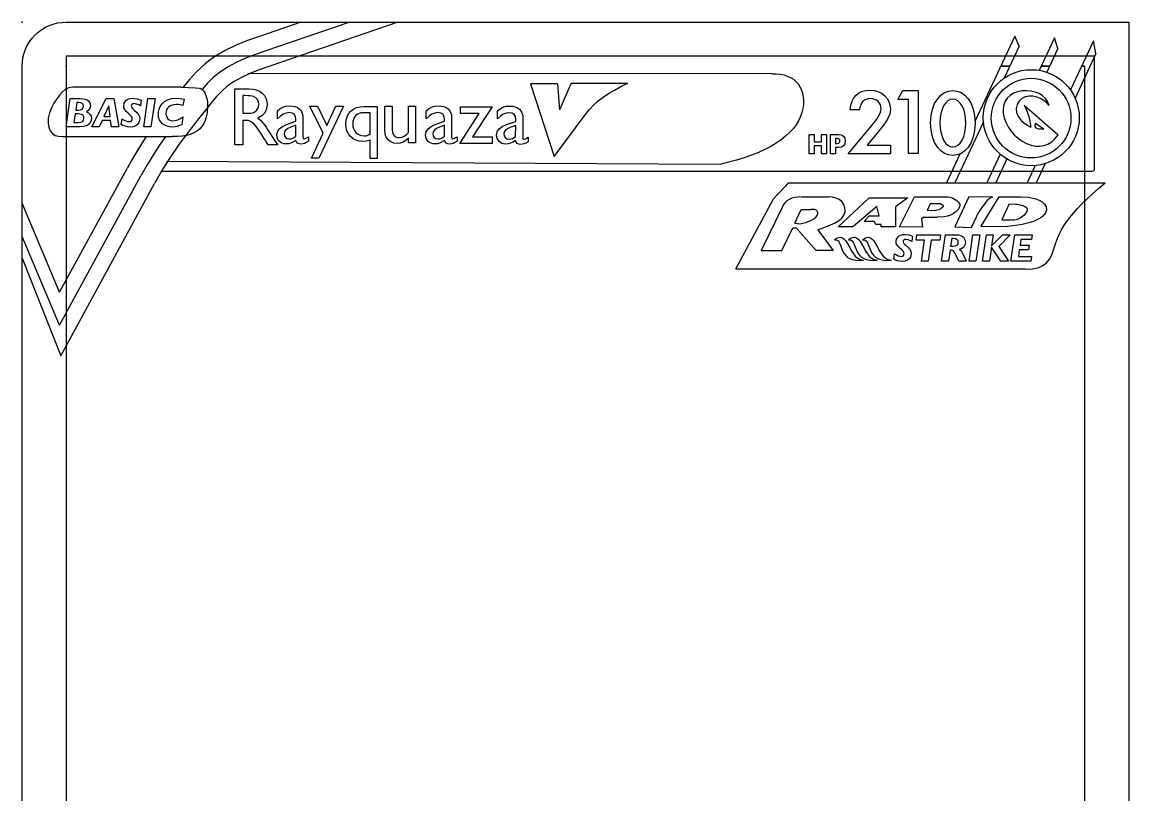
# Model space of a CAD drawing. Header units: millimetres. Extents: x -31.4 to 31.6, y -43.8 to 44.2.
# Drawn here: x -31.4 to 31.6, y 0.2 to 44.2 of the extents above; entities that cross this region are included whole.
import ezdxf

# ---------------------------------------------------------------- set-up
doc = ezdxf.new("R2010")
doc.units = ezdxf.units.MM
doc.layers.get('0').update_dxf_attribs({"linetype": 'CONTINUOUS'})

msp = doc.modelspace()

# ---------------------------------------------------------------- linework, layer by layer
for p, q in [((-15.523, 44.155), (-17.881, 43.346)), ((-12.74, 44.155), (-17.588, 42.492)), ((-10.01, 44.155), (-17.301, 41.655)), ((25.113, 43.362), (22.846, 38.495)), ((25.356, 42.795), (25.113, 43.362)), ((27.366, 43.26), (26.503, 41.41)), ((27.563, 42.656), (27.366, 43.26)), ((29.583, 43.083), (28.282, 40.294)), ((29.723, 42.366), (29.583, 43.083)), ((29.653, 42.215), (-28.894, 42.215)), ((-28.894, 42.215), (-28.894, 41.655)), ((25.356, 42.795), (24.498, 40.963)), ((27.563, 42.656), (26.937, 41.3)), ((29.723, 42.366), (28.552, 39.818)), ((29.653, 42.215), (29.106, 42.215)), ((29.653, 41.655), (29.653, 42.215)), ((29.653, 35.808), (29.653, 42.215)), ((-28.894, 41.655), (-28.894, -41.345)), ((26.617, 41.655), (27.101, 41.655)), ((28.917, 41.655), (29.106, 41.655)), ((29.106, 41.655), (28.917, 41.655)), ((29.106, -41.345), (29.106, 41.655)), ((29.106, 41.023), (29.106, 41.655)), ((31.606, 41.655), (31.606, -41.345)), ((11.277, 41.217), (-18.543, 41.229)), ((-22.321, 40.446), (-28.5, 40.446)), ((-19.293, 37.173), (-19.293, 40.355)), ((-19.293, 40.355), (-18.496, 40.355)), ((-2.458, 40.646), (-1.1, 36.5)), ((-0.928, 40.645), (-2.458, 40.646)), ((-0.928, 40.645), (-0.798, 39.162)), ((-0.143, 40.67), (-0.798, 39.162)), ((-0.143, 40.67), (3.079, 40.67)), ((-28.894, 38.202), (-28.658, 39.802)), ((-28.658, 39.802), (-28.083, 39.802)), ((-24.612, 39.709), (-24.663, 39.391)), ((-22.17, 39.768), (-22.238, 39.408)), ((-18.701, 39.968), (-18.837, 39.968)), ((-18.837, 39.968), (-18.837, 38.963)), ((-28.281, 39.58), (-28.345, 39.147)), ((-28.345, 39.147), (-28.189, 39.147)), ((-28.175, 39.58), (-28.281, 39.58)), ((-16.856, 38.649), (-16.856, 39.102)), ((-11.923, 39.358), (-11.188, 39.358)), ((-11.188, 39.358), (-11.188, 36.392)), ((-10.752, 38.172), (-10.752, 39.372)), ((-10.752, 39.372), (-10.338, 39.372)), ((-10.338, 39.372), (-10.338, 38.177)), ((-9.408, 37.874), (-9.408, 39.372)), ((-9.408, 39.372), (-8.994, 39.372)), ((-8.994, 39.372), (-8.994, 37.277)), ((-8.39, 38.649), (-8.39, 39.102)), ((-4.333, 38.649), (-4.326, 39.102)), ((16.271, 39.156), (15.734, 39.156)), ((25.639, 39.423), (27.587, 37.745)), ((-28.378, 38.926), (-28.452, 38.439)), ((-28.452, 38.439), (-28.184, 38.439)), ((-28.229, 38.926), (-28.378, 38.926)), ((-25.758, 38.32), (-25.708, 38.644)), ((-22.238, 38.753), (-22.311, 38.311)), ((-18.837, 38.963), (-18.664, 38.963)), ((-18.719, 38.558), (-18.837, 38.558)), ((-18.837, 38.558), (-18.837, 37.173)), ((-16.348, 38.328), (-15.818, 38.51)), ((-15.818, 38.51), (-15.818, 38.622)), ((-15.41, 38.51), (-15.41, 37.62)), ((-11.577, 38.995), (-11.822, 38.995)), ((-11.577, 37.765), (-11.577, 38.995)), ((-7.882, 38.328), (-7.352, 38.51)), ((-7.352, 38.51), (-7.352, 38.622)), ((-6.944, 38.51), (-6.944, 37.62)), ((-3.829, 38.32), (-3.296, 38.495)), ((-3.296, 38.495), (-3.295, 38.607)), ((-2.888, 38.489), (-2.901, 37.599)), ((-1.1, 36.5), (0.66, 38.88)), ((23.329, 38.469), (21.703, 34.999)), ((-28.094, 38.202), (-28.894, 38.202)), ((-17.778, 37.779), (-17.931, 38.027)), ((-15.818, 38.287), (-16.095, 38.18)), ((-15.818, 37.665), (-15.818, 38.287)), ((-7.352, 38.287), (-7.629, 38.18)), ((-7.352, 37.665), (-7.352, 38.287)), ((-3.299, 38.272), (-3.579, 38.169)), ((-3.308, 37.65), (-3.299, 38.272)), ((15.634, 36.65), (16.875, 38.153)), ((17.26, 37.815), (16.704, 37.157)), ((26.3, 38.4), (26.766, 38.087)), ((-29.09, 37.637), (-22.83, 37.637)), ((-18.837, 37.173), (-19.293, 37.173)), ((-17.637, 37.547), (-17.778, 37.779)), ((-17.548, 37.421), (-17.637, 37.547)), ((-17.382, 37.173), (-17.521, 37.383)), ((-16.84, 37.173), (-17.382, 37.173)), ((-17.008, 37.401), (-16.84, 37.173)), ((-15.102, 37.624), (-15.102, 37.371)), ((-11.634, 37.748), (-11.604, 37.757)), ((-11.604, 37.757), (-11.577, 37.765)), ((-11.577, 36.392), (-11.577, 37.428)), ((-9.408, 37.277), (-9.408, 37.544)), ((-8.994, 37.277), (-9.408, 37.277)), ((-6.636, 37.624), (-6.636, 37.371)), ((-2.594, 37.599), (-2.597, 37.346)), ((14.622, 36.655), (14.622, 37.755)), ((14.622, 37.755), (15.078, 37.754)), ((15.003, 37.524), (14.908, 37.524)), ((14.908, 37.524), (14.908, 37.25)), ((14.908, 37.25), (15.003, 37.25)), ((14.908, 36.655), (14.622, 36.655)), ((15.077, 37.019), (14.908, 37.019)), ((14.908, 37.019), (14.908, 36.655)), ((18.036, 36.65), (15.634, 36.65)), ((16.704, 37.157), (18.036, 37.157)), ((18.036, 37.157), (18.036, 36.65)), ((21.983, 36.642), (21.219, 34.999)), ((24.276, 36.636), (23.512, 34.999)), ((8.318, 36.057), (-23.178, 36.212)), ((-11.188, 36.392), (-11.577, 36.392)), ((24.656, 36.364), (24.026, 34.999)), ((26.274, 35.99), (25.812, 34.999)), ((26.842, 36.098), (26.337, 34.999)), ((-29.259, 28.781), (-25.423, 35.828)), ((-29.259, 26.893), (-24.63, 35.397)), ((-23.474, 35.668), (29.106, 35.668)), ((29.106, 35.668), (29.513, 35.668)), ((29.106, -9.752), (29.106, 35.668)), ((-29.198, 25.154), (-23.853, 34.973)), ((12.188, 34.999), (30.25, 34.999)), ((9.227, 30.112), (11.369, 34.101)), ((13, 34.2), (14.5, 34.2)), ((18.556, 32.5), (19.4, 34.2)), ((19.4, 34.2), (21.3, 34.2)), ((22.5, 34.2), (21.7, 32.5)), ((23.847, 34.18), (22.5, 34.2)), ((24.2, 34.2), (23.174, 32.543)), ((24.2, 34.2), (25.465, 34.2)), ((-29.259, 28.781), (-31.394, 33.838)), ((11.864, 33.595), (10.675, 31.146)), ((12.6, 32.7), (12.946, 33.482)), ((12.946, 33.482), (13.5, 33.482)), ((20.3, 33.8), (20.119, 33.435)), ((20.9, 33.8), (20.3, 33.8)), ((24.8, 33.8), (24.375, 32.897)), ((24.8, 33.8), (25.179, 33.794)), ((19.931, 33.058), (19.801, 32.959)), ((19.801, 32.959), (19.866, 32.474)), ((19.931, 33.058), (20.7, 33.058)), ((22.654, 32.459), (23.073, 33.35)), ((24.375, 32.897), (24.885, 32.89)), ((11.853, 31.146), (12.479, 32.435)), ((12.479, 32.435), (12.66, 32.435)), ((12.66, 32.435), (13.8, 31.146)), ((13.899, 32.319), (14.765, 31.146)), ((19.866, 32.474), (18.556, 32.5)), ((21.7, 32.5), (22.654, 32.459)), ((23.174, 32.543), (24.704, 32.52)), ((-29.259, 26.893), (-31.394, 31.95)), ((19.294, 31.959), (19.245, 31.661)), ((20.949, 30.546), (21.166, 32.046)), ((21.166, 32.046), (21.752, 32.046)), ((21.519, 31.828), (21.456, 31.395)), ((21.579, 31.828), (21.519, 31.828)), ((10.675, 31.146), (11.853, 31.146)), ((14.765, 31.146), (13.8, 31.146)), ((18.219, 30.657), (18.266, 30.961)), ((21.424, 31.176), (21.329, 30.546)), ((21.481, 31.176), (21.424, 31.176)), ((21.456, 31.395), (21.608, 31.395)), ((22.186, 30.89), (22.348, 30.546)), ((-31.394, 30.723), (-29.198, 25.154)), ((21.329, 30.546), (20.949, 30.546)), ((21.929, 30.546), (21.78, 30.859)), ((22.348, 30.546), (21.929, 30.546)), ((9.227, 30.112), (25.721, 30.112))]:
    msp.add_line(p, q)
msp.add_lwpolyline([(-28.894, 44.155), (31.606, 44.155), (31.606, -41.345, -0.414214), (29.106, -43.845), (-31.394, -43.845), (-31.394, 41.655, -0.414214)], format="xyb", close=True)
for points in [[(-17.881, 43.346), (-18.569, 43.101), (-19.218, 42.841), (-19.835, 42.546), (-20.427, 42.196), (-20.706, 41.997), (-20.97, 41.785), (-21.449, 41.337), (-21.859, 40.884), (-22.219, 40.445)], [(-17.588, 42.492), (-18.168, 42.287), (-18.708, 42.075), (-19.209, 41.85), (-19.674, 41.602), (-20.102, 41.324), (-20.492, 41.012), (-20.837, 40.677), (-21.152, 40.324)], [(-17.301, 41.655), (-17.893, 41.443), (-18.428, 41.23), (-18.906, 41.011), (-19.328, 40.777), (-19.7, 40.519), (-20.031, 40.231), (-20.337, 39.911), (-20.635, 39.557), (-20.942, 39.169), (-21.275, 38.745), (-21.639, 38.279), (-22.038, 37.763), (-22.465, 37.185), (-22.688, 36.87), (-22.915, 36.535), (-23.146, 36.178), (-23.38, 35.8), (-23.615, 35.399), (-23.853, 34.973)], [(11.277, 41.217), (11.524, 41.213), (11.754, 41.191), (11.967, 41.148), (12.164, 41.085), (12.344, 41.003), (12.506, 40.901), (12.649, 40.779), (12.775, 40.638), (12.88, 40.479), (12.966, 40.304), (13.03, 40.113), (13.072, 39.909), (13.091, 39.693), (13.085, 39.47), (13.054, 39.24), (12.997, 39.006), (12.913, 38.772), (12.801, 38.539), (12.66, 38.308), (12.491, 38.083), (12.294, 37.865), (12.067, 37.653), (11.813, 37.451), (11.53, 37.257), (11.22, 37.072), (10.883, 36.897), (10.52, 36.732), (10.13, 36.578), (9.715, 36.433), (9.274, 36.298), (8.808, 36.172), (8.318, 36.057)], [(-28.5, 40.446), (-28.731, 40.417), (-28.922, 40.33), (-29.09, 40.192), (-29.253, 40.01), (-29.419, 39.792), (-29.583, 39.543), (-29.731, 39.271), (-29.844, 38.984), (-29.909, 38.695), (-29.919, 38.416), (-29.879, 38.167), (-29.795, 37.961), (-29.674, 37.808), (-29.518, 37.708), (-29.324, 37.654), (-29.09, 37.637)], [(-22.321, 40.446), (-21.517, 40.42), (-21.32, 40.399), (-21.226, 40.368), (-21.138, 40.313), (-21.057, 40.232), (-20.986, 40.122), (-20.928, 39.982), (-20.882, 39.814), (-20.852, 39.624), (-20.838, 39.417), (-20.866, 38.981), (-20.91, 38.767), (-20.974, 38.563), (-21.06, 38.376), (-21.169, 38.209), (-21.299, 38.064), (-21.452, 37.943), (-21.627, 37.843), (-21.824, 37.765), (-22.043, 37.708), (-22.283, 37.668), (-22.546, 37.645), (-22.83, 37.637)], [(-18.496, 40.355), (-18.267, 40.34), (-18.063, 40.295), (-17.884, 40.22), (-17.73, 40.116)], [(0.66, 38.88), (0.889, 39.167), (1.132, 39.427), (1.394, 39.664), (1.679, 39.883), (1.991, 40.091), (2.329, 40.29), (2.693, 40.482), (3.079, 40.67)], [(-28.083, 39.802), (-27.817, 39.775)], [(-27.817, 39.775), (-27.7, 39.734), (-27.6, 39.663)], [(-25.49, 39.683), (-25.417, 39.741), (-25.326, 39.786)], [(-25.326, 39.786), (-25.217, 39.815), (-25.092, 39.824)], [(-25.092, 39.824), (-24.85, 39.795), (-24.612, 39.709)], [(-23.431, 39.5), (-23.294, 39.629), (-23.113, 39.733)], [(-23.113, 39.733), (-22.887, 39.801), (-22.617, 39.824)], [(-22.617, 39.824), (-22.407, 39.81)], [(-22.407, 39.81), (-22.302, 39.793), (-22.17, 39.768)], [(-18.222, 39.918), (-18.306, 39.939), (-18.414, 39.955), (-18.545, 39.965), (-18.701, 39.968)], [(-17.997, 39.744), (-18.093, 39.849), (-18.222, 39.918)], [(-17.917, 39.473), (-17.937, 39.616), (-17.997, 39.744)], [(-17.73, 40.116), (-17.606, 39.986), (-17.517, 39.834), (-17.464, 39.662), (-17.446, 39.469)], [(15.734, 39.156), (15.78, 39.421), (15.854, 39.65), (15.955, 39.844), (16.084, 40.003), (16.24, 40.127), (16.425, 40.215), (16.636, 40.268), (16.875, 40.286)], [(16.892, 39.797), (16.763, 39.787), (16.65, 39.757), (16.55, 39.707), (16.466, 39.637), (16.395, 39.547), (16.339, 39.436), (16.298, 39.306), (16.271, 39.156)], [(16.875, 40.286), (17.11, 40.266), (17.325, 40.208), (17.52, 40.111), (17.695, 39.976)], [(17.327, 39.628), (17.234, 39.702), (17.13, 39.755), (17.016, 39.787), (16.892, 39.797)], [(17.695, 39.976), (17.841, 39.811), (17.945, 39.628), (18.008, 39.427), (18.029, 39.207)], [(20.323, 38.43), (20.348, 38.836), (20.423, 39.198), (20.547, 39.518), (20.722, 39.794)], [(20.722, 39.794), (20.909, 39.996), (21.116, 40.14), (21.341, 40.226), (21.585, 40.255)], [(21.585, 39.766), (21.435, 39.742), (21.297, 39.67), (21.173, 39.55), (21.062, 39.382)], [(21.585, 40.255), (21.83, 40.226), (22.055, 40.14), (22.261, 39.996), (22.449, 39.794)], [(22.111, 39.382), (22, 39.55), (21.875, 39.67), (21.737, 39.742), (21.585, 39.766)], [(22.449, 39.794), (22.623, 39.516), (22.748, 39.192), (22.823, 38.823), (22.847, 38.407)], [(27.07, 39.417), (26.978, 39.63), (26.852, 39.813), (26.692, 39.964), (26.499, 40.084), (26.279, 40.172), (26.036, 40.227), (25.779, 40.248), (25.52, 40.235), (25.27, 40.186), (25.04, 40.101), (24.84, 39.981), (24.677, 39.829), (24.556, 39.646), (24.479, 39.437), (24.445, 39.207), (24.455, 38.962), (24.507, 38.707), (24.598, 38.45), (24.727, 38.199), (24.889, 37.959), (25.082, 37.737), (25.299, 37.541), (25.534, 37.375), (25.783, 37.243), (26.037, 37.15), (26.29, 37.099), (26.538, 37.092), (26.776, 37.13), (27.001, 37.214), (27.212, 37.344), (27.407, 37.521), (27.587, 37.745)], [(27.07, 39.417), (26.931, 39.565), (26.767, 39.694), (26.579, 39.802), (26.371, 39.884), (26.148, 39.934), (25.921, 39.943), (25.703, 39.901), (25.509, 39.803), (25.352, 39.651), (25.245, 39.457), (25.197, 39.236), (25.217, 39.005), (25.308, 38.776), (25.473, 38.559), (25.71, 38.355), (26.019, 38.168)], [(-28.189, 39.147), (-28.066, 39.162), (-27.979, 39.204), (-27.926, 39.275), (-27.909, 39.375)], [(-27.972, 39.528), (-28.054, 39.567), (-28.175, 39.58)], [(-27.909, 39.375), (-27.924, 39.465), (-27.972, 39.528)], [(-27.571, 39.203), (-27.643, 39.123), (-27.735, 39.055)], [(-27.6, 39.663), (-27.533, 39.561), (-27.51, 39.422)], [(-27.51, 39.422), (-27.526, 39.301), (-27.571, 39.203)], [(-25.614, 39.389), (-25.584, 39.542)], [(-25.6, 39.269), (-25.614, 39.389)], [(-25.532, 39.146), (-25.575, 39.212), (-25.6, 39.269)], [(-25.584, 39.542), (-25.49, 39.683)], [(-25.379, 38.987), (-25.467, 39.072), (-25.532, 39.146)], [(-25.144, 39.474), (-25.176, 39.428), (-25.186, 39.375)], [(-25.186, 39.375), (-25.158, 39.285)], [(-25.158, 39.285), (-25.106, 39.231), (-25.009, 39.148)], [(-25.023, 39.517), (-25.092, 39.506), (-25.144, 39.474)], [(-24.875, 39.493), (-25.023, 39.517)], [(-25.009, 39.148), (-24.859, 39.015), (-24.764, 38.899)], [(-24.743, 39.439), (-24.875, 39.493)], [(-24.663, 39.391), (-24.743, 39.439)], [(-23.64, 38.909), (-23.628, 39.054), (-23.592, 39.204)], [(-23.592, 39.204), (-23.528, 39.356), (-23.431, 39.5)], [(-23.167, 39.156), (-23.201, 39.053), (-23.212, 38.942)], [(-23.038, 39.327), (-23.112, 39.248), (-23.167, 39.156)], [(-22.85, 39.436), (-22.949, 39.39), (-23.038, 39.327)], [(-22.628, 39.474), (-22.85, 39.436)], [(-22.511, 39.468), (-22.628, 39.474)], [(-22.38, 39.446), (-22.511, 39.468)], [(-22.238, 39.408), (-22.38, 39.446)], [(-18.191, 39.022), (-18.076, 39.096), (-17.99, 39.2)], [(-17.99, 39.2), (-17.935, 39.329), (-17.917, 39.473)], [(-17.446, 39.469), (-17.48, 39.21), (-17.585, 38.988)], [(-16.856, 39.102), (-16.722, 39.227), (-16.562, 39.316), (-16.375, 39.369), (-16.162, 39.387)], [(-16.162, 39.387), (-16, 39.376), (-15.856, 39.343), (-15.728, 39.287), (-15.617, 39.209)], [(-15.617, 39.209), (-15.552, 39.143), (-15.494, 39.057)], [(-12.971, 38.357), (-12.953, 38.574), (-12.9, 38.769), (-12.811, 38.939), (-12.687, 39.087)], [(-12.687, 39.087), (-12.533, 39.205), (-12.354, 39.29), (-12.15, 39.341), (-11.923, 39.358)], [(-8.39, 39.102), (-8.256, 39.227), (-8.096, 39.316), (-7.909, 39.369), (-7.696, 39.387)], [(-7.696, 39.387), (-7.534, 39.376), (-7.39, 39.343), (-7.262, 39.287), (-7.151, 39.209)], [(-7.151, 39.209), (-7.086, 39.143), (-7.028, 39.057)], [(-4.326, 39.102), (-4.191, 39.224), (-4.029, 39.311), (-3.841, 39.362), (-3.628, 39.377)], [(-3.628, 39.377), (-3.466, 39.363), (-3.322, 39.328), (-3.196, 39.271), (-3.086, 39.191)], [(-3.086, 39.191), (-3.022, 39.124), (-2.965, 39.037)], [(17.503, 39.209), (17.492, 39.329), (17.459, 39.439), (17.404, 39.539), (17.327, 39.628)], [(17.371, 38.818), (17.47, 39.024), (17.503, 39.209)], [(18.029, 39.207), (17.99, 38.918), (17.873, 38.635)], [(21.062, 39.382), (20.971, 39.179), (20.906, 38.952), (20.867, 38.702), (20.854, 38.428)], [(22.319, 38.409), (22.306, 38.69), (22.267, 38.945), (22.202, 39.176), (22.111, 39.382)], [(25.639, 39.423), (25.782, 39.136), (25.894, 38.833), (25.972, 38.509), (26.019, 38.168)], [(-28.025, 38.904), (-28.114, 38.92), (-28.229, 38.926)], [(-28.184, 38.439), (-28.051, 38.454), (-27.956, 38.501), (-27.899, 38.58), (-27.88, 38.689)], [(-27.915, 38.831), (-27.96, 38.875), (-28.025, 38.904)], [(-27.88, 38.689), (-27.889, 38.77), (-27.915, 38.831)], [(-27.735, 39.055), (-27.611, 38.988), (-27.522, 38.902), (-27.469, 38.797), (-27.451, 38.673)], [(-27.451, 38.673), (-27.462, 38.566), (-27.495, 38.469), (-27.55, 38.383), (-27.627, 38.306)], [(-25.708, 38.644), (-25.59, 38.576), (-25.483, 38.527), (-25.388, 38.498), (-25.304, 38.488)], [(-25.169, 38.783), (-25.244, 38.86), (-25.379, 38.987)], [(-25.304, 38.488), (-25.22, 38.502), (-25.166, 38.543)], [(-25.124, 38.66), (-25.135, 38.726), (-25.169, 38.783)], [(-25.166, 38.543), (-25.134, 38.599), (-25.124, 38.66)], [(-24.748, 38.441), (-24.817, 38.34), (-24.922, 38.256)], [(-24.764, 38.899), (-24.714, 38.787), (-24.697, 38.66)], [(-24.697, 38.66), (-24.71, 38.551), (-24.748, 38.441)], [(-23.577, 38.597), (-23.624, 38.744), (-23.64, 38.909)], [(-23.401, 38.366), (-23.502, 38.471), (-23.577, 38.597)], [(-23.212, 38.942), (-23.2, 38.833), (-23.162, 38.734)], [(-23.162, 38.734), (-23.101, 38.653), (-23.021, 38.591)], [(-23.021, 38.591), (-22.925, 38.553), (-22.82, 38.541)], [(-22.82, 38.541), (-22.678, 38.554), (-22.534, 38.594), (-22.387, 38.66), (-22.238, 38.753)], [(-18.402, 38.505), (-18.528, 38.545), (-18.719, 38.558)], [(-18.664, 38.963), (-18.505, 38.967), (-18.373, 38.978), (-18.268, 38.997), (-18.191, 39.022)], [(-18.191, 38.339), (-18.302, 38.439), (-18.402, 38.505)], [(-17.585, 38.988), (-17.754, 38.811), (-17.983, 38.685)], [(-17.983, 38.685), (-17.832, 38.567), (-17.685, 38.412)], [(-16.196, 39), (-16.364, 38.978), (-16.531, 38.912), (-16.694, 38.802), (-16.856, 38.649)], [(-15.818, 38.622), (-15.841, 38.787), (-15.912, 38.905), (-16.03, 38.976), (-16.196, 39)], [(-15.494, 39.057), (-15.45, 38.963), (-15.426, 38.868)], [(-15.426, 38.868), (-15.419, 38.81), (-15.414, 38.732), (-15.411, 38.632), (-15.41, 38.51)], [(-12.418, 38.813), (-12.488, 38.717), (-12.538, 38.611), (-12.568, 38.493), (-12.578, 38.365)], [(-12.305, 38.91), (-12.418, 38.813)], [(-12.16, 38.971), (-12.305, 38.91)], [(-11.822, 38.995), (-11.938, 38.993), (-12.033, 38.989), (-12.106, 38.982), (-12.16, 38.971)], [(-7.73, 39), (-7.898, 38.978), (-8.065, 38.912), (-8.229, 38.802), (-8.39, 38.649)], [(-7.352, 38.622), (-7.375, 38.787), (-7.446, 38.905), (-7.564, 38.976), (-7.73, 39)], [(-7.028, 39.057), (-6.984, 38.963), (-6.96, 38.868)], [(-6.96, 38.868), (-6.953, 38.81), (-6.948, 38.732), (-6.945, 38.632), (-6.944, 38.51)], [(-3.667, 38.99), (-3.836, 38.97), (-4.003, 38.907), (-4.169, 38.8), (-4.333, 38.649)], [(-3.295, 38.607), (-3.316, 38.772), (-3.385, 38.891), (-3.502, 38.964), (-3.667, 38.99)], [(-2.965, 39.037), (-2.922, 38.942), (-2.899, 38.847)], [(-2.899, 38.847), (-2.893, 38.789), (-2.889, 38.711), (-2.888, 38.611), (-2.888, 38.489)], [(16.875, 38.153), (17.043, 38.363), (17.181, 38.542)], [(17.181, 38.542), (17.291, 38.693), (17.371, 38.818)], [(17.873, 38.635), (17.776, 38.475), (17.642, 38.287)], [(20.722, 37.022), (20.547, 37.301), (20.423, 37.629), (20.348, 38.005), (20.323, 38.43)], [(-27.892, 38.21), (-28.094, 38.202)], [(-27.743, 38.241), (-27.892, 38.21)], [(-27.627, 38.306), (-27.743, 38.241)], [(-25.535, 38.223), (-25.659, 38.269), (-25.758, 38.32)], [(-25.248, 38.181), (-25.395, 38.192), (-25.535, 38.223)], [(-24.922, 38.256), (-25.065, 38.2), (-25.248, 38.181)], [(-23.144, 38.227), (-23.279, 38.284), (-23.401, 38.366)], [(-22.841, 38.182), (-22.997, 38.193), (-23.144, 38.227)], [(-22.686, 38.194), (-22.841, 38.182)], [(-22.56, 38.22), (-22.686, 38.194)], [(-22.439, 38.261), (-22.56, 38.22)], [(-22.311, 38.311), (-22.439, 38.261)], [(-17.931, 38.027), (-18.066, 38.203), (-18.191, 38.339)], [(-17.685, 38.412), (-17.605, 38.309), (-17.51, 38.175), (-17.4, 38.008), (-17.275, 37.808)], [(-17.275, 37.808), (-17.125, 37.571), (-17.008, 37.401)], [(-16.895, 37.727), (-16.86, 37.914), (-16.754, 38.08)], [(-16.754, 38.08), (-16.581, 38.22), (-16.348, 38.328)], [(-16.396, 38.009), (-16.461, 37.914), (-16.483, 37.797)], [(-16.095, 38.18), (-16.277, 38.095), (-16.396, 38.009)], [(-12.698, 37.641), (-12.817, 37.792), (-12.903, 37.961), (-12.954, 38.149), (-12.971, 38.357)], [(-12.578, 38.365), (-12.567, 38.221), (-12.533, 38.091), (-12.477, 37.975), (-12.399, 37.872)], [(-12.399, 37.872), (-12.301, 37.789), (-12.191, 37.729), (-12.068, 37.694), (-11.931, 37.682)], [(-10.668, 37.607), (-10.705, 37.707), (-10.731, 37.834), (-10.747, 37.989), (-10.752, 38.172)], [(-10.338, 38.177), (-10.332, 38.024), (-10.314, 37.896), (-10.285, 37.793), (-10.244, 37.714)], [(-9.912, 37.585), (-9.769, 37.603), (-9.638, 37.657), (-9.518, 37.747), (-9.408, 37.874)], [(-8.429, 37.727), (-8.394, 37.914), (-8.288, 38.08)], [(-8.288, 38.08), (-8.115, 38.22), (-7.882, 38.328)], [(-7.93, 38.009), (-7.995, 37.914), (-8.017, 37.797)], [(-7.629, 38.18), (-7.811, 38.095), (-7.93, 38.009)], [(-4.384, 37.727), (-4.346, 37.914), (-4.238, 38.078)], [(-4.238, 38.078), (-4.063, 38.216), (-3.829, 38.32)], [(-3.882, 38.002), (-3.948, 37.908), (-3.971, 37.792)], [(-3.579, 38.169), (-3.761, 38.086), (-3.882, 38.002)], [(17.642, 38.287), (17.471, 38.07), (17.26, 37.815)], [(20.854, 38.428), (20.867, 38.143), (20.905, 37.883), (20.97, 37.648), (21.06, 37.439)], [(22.111, 37.439), (22.202, 37.644), (22.267, 37.874), (22.306, 38.129), (22.319, 38.409)], [(22.847, 38.407), (22.823, 37.992), (22.748, 37.623), (22.623, 37.3), (22.449, 37.022)], [(26.3, 38.4), (26.262, 38.316), (26.25, 38.243), (26.264, 38.184), (26.308, 38.138), (26.383, 38.106), (26.485, 38.088), (26.614, 38.082), (26.766, 38.087)], [(-24.325, 37.637), (-24.596, 37.225), (-24.87, 36.787), (-25.147, 36.321), (-25.423, 35.828)], [(-23.232, 37.637), (-23.57, 37.149), (-23.919, 36.613), (-24.273, 36.029), (-24.63, 35.397)], [(-17.521, 37.383), (-17.548, 37.421)], [(-16.749, 37.362), (-16.813, 37.44), (-16.858, 37.526), (-16.886, 37.622), (-16.895, 37.727)], [(-16.385, 37.219), (-16.49, 37.228), (-16.585, 37.255), (-16.672, 37.299), (-16.749, 37.362)], [(-16.483, 37.797), (-16.462, 37.679), (-16.401, 37.585)], [(-16.401, 37.585), (-16.304, 37.524), (-16.184, 37.503)], [(-15.822, 37.424), (-15.956, 37.334), (-16.095, 37.27), (-16.238, 37.232), (-16.385, 37.219)], [(-16.184, 37.503), (-16.087, 37.514), (-15.994, 37.544), (-15.904, 37.594), (-15.818, 37.665)], [(-15.508, 37.214), (-15.627, 37.227), (-15.72, 37.267), (-15.785, 37.332), (-15.822, 37.424)], [(-15.33, 37.248), (-15.508, 37.214)], [(-15.41, 37.62), (-15.392, 37.539), (-15.337, 37.513)], [(-15.337, 37.513), (-15.241, 37.54), (-15.102, 37.624)], [(-15.102, 37.371), (-15.23, 37.295), (-15.33, 37.248)], [(-12.006, 37.359), (-12.206, 37.377), (-12.388, 37.43), (-12.552, 37.518), (-12.698, 37.641)], [(-11.577, 37.428), (-11.811, 37.376), (-12.006, 37.359)], [(-11.931, 37.682), (-11.822, 37.69)], [(-11.822, 37.69), (-11.754, 37.709), (-11.634, 37.748)], [(-10.415, 37.339), (-10.561, 37.456), (-10.668, 37.607)], [(-10.048, 37.241), (-10.239, 37.265), (-10.415, 37.339)], [(-10.244, 37.714), (-10.188, 37.658), (-10.113, 37.617), (-10.021, 37.593), (-9.912, 37.585)], [(-9.711, 37.32), (-9.88, 37.261), (-10.048, 37.241)], [(-9.408, 37.544), (-9.55, 37.416), (-9.711, 37.32)], [(-8.283, 37.362), (-8.347, 37.44), (-8.392, 37.526), (-8.42, 37.622), (-8.429, 37.727)], [(-7.919, 37.219), (-8.024, 37.228), (-8.119, 37.255), (-8.206, 37.299), (-8.283, 37.362)], [(-8.017, 37.797), (-7.996, 37.679), (-7.935, 37.585)], [(-7.935, 37.585), (-7.838, 37.524), (-7.718, 37.503)], [(-7.356, 37.424), (-7.49, 37.334), (-7.629, 37.27), (-7.772, 37.232), (-7.919, 37.219)], [(-7.718, 37.503), (-7.621, 37.514), (-7.528, 37.544), (-7.438, 37.594), (-7.352, 37.665)], [(-7.042, 37.214), (-7.161, 37.227), (-7.254, 37.267), (-7.319, 37.332), (-7.356, 37.424)], [(-6.864, 37.248), (-7.042, 37.214)], [(-6.944, 37.62), (-6.926, 37.539), (-6.871, 37.513)], [(-6.871, 37.513), (-6.775, 37.54), (-6.636, 37.624)], [(-6.636, 37.371), (-6.764, 37.295), (-6.864, 37.248)], [(-4.244, 37.36), (-4.306, 37.439), (-4.351, 37.526), (-4.377, 37.622), (-4.384, 37.727)], [(-3.881, 37.212), (-3.986, 37.222), (-4.081, 37.25), (-4.167, 37.296), (-4.244, 37.36)], [(-3.971, 37.792), (-3.952, 37.673), (-3.892, 37.579)], [(-3.892, 37.579), (-3.797, 37.516), (-3.677, 37.494)], [(-3.316, 37.409), (-3.452, 37.321), (-3.591, 37.259), (-3.734, 37.222), (-3.881, 37.212)], [(-3.677, 37.494), (-3.58, 37.502), (-3.486, 37.531), (-3.395, 37.581), (-3.308, 37.65)], [(-3.005, 37.195), (-3.124, 37.21), (-3.216, 37.25), (-3.28, 37.317), (-3.316, 37.409)], [(-2.827, 37.226), (-3.005, 37.195)], [(-2.901, 37.599), (-2.884, 37.518), (-2.83, 37.491)], [(-2.83, 37.491), (-2.733, 37.517), (-2.594, 37.599)], [(-2.597, 37.346), (-2.726, 37.272), (-2.827, 37.226)], [(15.161, 37.387), (15.151, 37.447), (15.121, 37.49), (15.072, 37.515), (15.003, 37.524)], [(15.003, 37.25), (15.072, 37.258), (15.121, 37.284), (15.151, 37.327), (15.161, 37.387)], [(15.078, 37.754), (15.241, 37.73), (15.361, 37.658)], [(15.46, 37.387), (15.435, 37.231), (15.36, 37.115)], [(15.361, 37.658), (15.435, 37.542), (15.46, 37.387)], [(21.06, 37.439), (21.17, 37.27), (21.294, 37.149), (21.433, 37.076), (21.585, 37.052)], [(21.585, 37.052), (21.737, 37.076), (21.875, 37.149), (22, 37.27), (22.111, 37.439)], [(15.36, 37.115), (15.241, 37.043), (15.077, 37.019)], [(21.588, 36.561), (21.344, 36.59), (21.119, 36.676), (20.911, 36.82), (20.722, 37.022)], [(22.449, 37.022), (22.262, 36.82), (22.056, 36.676), (21.831, 36.59), (21.588, 36.561)], [(12.188, 34.999), (12.208, 35.002), (12.194, 34.974), (12.145, 34.911), (12.058, 34.813), (11.933, 34.68), (11.774, 34.514), (11.585, 34.32), (11.369, 34.101)], [(25.721, 30.112), (25.977, 30.094), (26.229, 30.119), (26.474, 30.186), (26.705, 30.297), (26.912, 30.452), (27.082, 30.652), (27.214, 30.898), (27.319, 31.188), (27.425, 31.523), (27.566, 31.901), (27.658, 32.106), (27.771, 32.322), (27.905, 32.548), (28.062, 32.783), (28.244, 33.028), (28.452, 33.283), (28.686, 33.547), (28.946, 33.82), (29.233, 34.101), (29.546, 34.392), (29.885, 34.691), (30.25, 34.999)], [(13, 34.2), (12.789, 34.193), (12.595, 34.168), (12.42, 34.124), (12.267, 34.06), (12.136, 33.974), (12.026, 33.867), (11.936, 33.74), (11.864, 33.595)], [(13.899, 32.319), (14.037, 32.376), (14.206, 32.443), (14.403, 32.52), (14.623, 32.61), (14.853, 32.716), (15.072, 32.843), (15.257, 32.995), (15.387, 33.172), (15.449, 33.37), (15.442, 33.574), (15.375, 33.768), (15.26, 33.932), (15.109, 34.057), (14.931, 34.14), (14.727, 34.186), (14.5, 34.2)], [(21.3, 34.2), (21.446, 34.183), (21.58, 34.136), (21.81, 33.992), (21.899, 33.912), (21.96, 33.825), (21.982, 33.728), (21.959, 33.615), (21.888, 33.492), (21.775, 33.368), (21.629, 33.256), (21.46, 33.169), (21.278, 33.11), (21.088, 33.077), (20.7, 33.058)], [(23.847, 34.18), (23.741, 34.153), (23.629, 34.083), (23.513, 33.972), (23.398, 33.833), (23.199, 33.548), (23.126, 33.435), (23.073, 33.35)], [(25.465, 34.2), (25.889, 34.18), (26.308, 34.093), (26.503, 34.019), (26.674, 33.92), (26.808, 33.794), (26.89, 33.641), (26.908, 33.468), (26.851, 33.288), (26.792, 33.198), (26.711, 33.11), (26.609, 33.026), (26.485, 32.947), (26.338, 32.872), (26.17, 32.804), (25.979, 32.741), (25.767, 32.684), (25.533, 32.634), (25.278, 32.589), (25.001, 32.552), (24.704, 32.52)], [(12.6, 32.7), (12.74, 32.68), (12.889, 32.679), (13.047, 32.7), (13.211, 32.74), (13.535, 32.873), (13.675, 32.959), (13.788, 33.053), (13.866, 33.149), (13.904, 33.241), (13.904, 33.324), (13.871, 33.393), (13.811, 33.445), (13.728, 33.477), (13.624, 33.49), (13.5, 33.482)], [(20.9, 33.8), (21.005, 33.752), (21.045, 33.69), (21.018, 33.615), (20.928, 33.538), (20.784, 33.472), (20.597, 33.43), (20.373, 33.418), (20.119, 33.435)], [(25.179, 33.794), (25.255, 33.787), (25.348, 33.769), (25.572, 33.706), (25.685, 33.66), (25.774, 33.598), (25.821, 33.514), (25.812, 33.405), (25.745, 33.279), (25.629, 33.149), (25.484, 33.035), (25.331, 32.951), (25.188, 32.904), (25.064, 32.887), (24.963, 32.887), (24.885, 32.89)], [(14.843, 31.765), (14.969, 31.852), (15.088, 31.899), (15.199, 31.906), (15.303, 31.872), (15.4, 31.8), (15.491, 31.694), (15.663, 31.411), (15.836, 31.1), (15.929, 30.959), (16.028, 30.837), (16.135, 30.739), (16.249, 30.667), (16.37, 30.62), (16.5, 30.6)], [(14.843, 31.765), (14.921, 31.768), (14.991, 31.745), (15.053, 31.696), (15.108, 31.62), (15.204, 31.403), (15.311, 31.136), (15.381, 31.003), (15.469, 30.881), (15.578, 30.776), (15.712, 30.693), (15.871, 30.633), (16.056, 30.598), (16.265, 30.587), (16.5, 30.6)], [(15.643, 31.765), (15.769, 31.852), (15.888, 31.899), (15.999, 31.906), (16.103, 31.872), (16.2, 31.8), (16.291, 31.694), (16.463, 31.411), (16.636, 31.1), (16.729, 30.959), (16.828, 30.837), (16.935, 30.739), (17.049, 30.667), (17.17, 30.62), (17.3, 30.6)], [(15.643, 31.765), (15.721, 31.768), (15.791, 31.745), (15.853, 31.696), (15.908, 31.62), (16.004, 31.403), (16.111, 31.136), (16.181, 31.003), (16.269, 30.881), (16.378, 30.776), (16.512, 30.693), (16.671, 30.633), (16.856, 30.598), (17.065, 30.587), (17.3, 30.6)], [(16.443, 31.765), (16.569, 31.852), (16.688, 31.899), (16.799, 31.906), (16.903, 31.872), (17, 31.8), (17.091, 31.694), (17.263, 31.411), (17.436, 31.1), (17.529, 30.959), (17.628, 30.837), (17.735, 30.739), (17.849, 30.667), (17.97, 30.62), (18.1, 30.6)], [(16.443, 31.765), (16.521, 31.768), (16.591, 31.745), (16.653, 31.696), (16.708, 31.62), (16.804, 31.403), (16.911, 31.136), (16.981, 31.003), (17.069, 30.881), (17.178, 30.776), (17.312, 30.693), (17.471, 30.633), (17.656, 30.598), (17.865, 30.587), (18.1, 30.6)], [(18.355, 31.659), (18.383, 31.803)], [(18.368, 31.546), (18.355, 31.659)], [(18.432, 31.432), (18.368, 31.546)], [(18.383, 31.803), (18.471, 31.935)], [(18.471, 31.935), (18.539, 31.989), (18.624, 32.031)], [(18.624, 32.031), (18.726, 32.058), (18.844, 32.067)], [(18.795, 31.739), (18.765, 31.696), (18.755, 31.646)], [(18.755, 31.646), (18.782, 31.562)], [(18.782, 31.562), (18.831, 31.511), (18.922, 31.433)], [(18.909, 31.779), (18.844, 31.769), (18.795, 31.739)], [(18.844, 32.067), (19.071, 32.04), (19.294, 31.959)], [(19.047, 31.756), (18.909, 31.779)], [(19.171, 31.706), (19.047, 31.756)], [(19.245, 31.661), (19.171, 31.706)], [(21.834, 31.763), (21.739, 31.812), (21.579, 31.828)], [(21.752, 32.046), (21.899, 32.038), (22.02, 32.011), (22.115, 31.967), (22.185, 31.906)], [(21.833, 31.462), (21.882, 31.534), (21.898, 31.612)], [(21.898, 31.612), (21.882, 31.693), (21.834, 31.763)], [(22.185, 31.906), (22.271, 31.759), (22.3, 31.602)], [(22.3, 31.602), (22.276, 31.448), (22.204, 31.333)], [(18.266, 30.961), (18.377, 30.897), (18.477, 30.851), (18.566, 30.824), (18.645, 30.815)], [(18.574, 31.282), (18.492, 31.362), (18.432, 31.432)], [(18.771, 31.091), (18.702, 31.164), (18.574, 31.282)], [(18.814, 30.976), (18.803, 31.038), (18.771, 31.091)], [(18.775, 30.866), (18.814, 30.976)], [(18.922, 31.433), (19.062, 31.308), (19.151, 31.2)], [(19.151, 31.2), (19.198, 31.095), (19.214, 30.976)], [(19.214, 30.976), (19.202, 30.873), (19.166, 30.77)], [(21.58, 31.159), (21.481, 31.176)], [(21.665, 31.071), (21.62, 31.129), (21.58, 31.159)], [(21.608, 31.395), (21.744, 31.412), (21.833, 31.462)], [(21.78, 30.859), (21.718, 30.983), (21.665, 31.071)], [(22.204, 31.333), (22.091, 31.256), (21.94, 31.215)], [(21.94, 31.215), (22.017, 31.161), (22.073, 31.098)], [(22.073, 31.098), (22.125, 31.013), (22.186, 30.89)], [(18.428, 30.566), (18.312, 30.609), (18.219, 30.657)], [(18.698, 30.527), (18.56, 30.537), (18.428, 30.566)], [(18.645, 30.815), (18.723, 30.828), (18.775, 30.866)], [(19.003, 30.597), (18.869, 30.545), (18.698, 30.527)], [(19.166, 30.77), (19.102, 30.676), (19.003, 30.597)]]:
    msp.add_lwpolyline(points)
for points in [[(24.822, 41.655), (24.318, 41.655)], [(27.101, 41.655), (26.617, 41.655)], [(-25.886, 38.202), (-26.312, 38.202), (-26.355, 38.556), (-26.843, 38.556), (-27.005, 38.202), (-27.422, 38.202), (-26.612, 39.802), (-26.179, 39.802)], [(-23.827, 39.802), (-24.065, 38.202), (-24.475, 38.202), (-24.239, 39.802)], [(19.063, 39.75), (18.445, 39.75), (18.741, 40.255), (19.603, 40.255), (19.603, 36.679), (19.063, 36.679)], [(-26.382, 38.782), (-26.459, 39.393), (-26.737, 38.782)], [(-13.544, 39.375), (-13.107, 39.375), (-14.497, 36.409), (-14.93, 36.409), (-14.262, 37.831), (-15.022, 39.375), (-14.58, 39.375), (-14.05, 38.267)], [(-6.434, 39.338), (-4.644, 39.338), (-5.753, 37.63), (-4.644, 37.63), (-4.644, 37.242), (-6.48, 37.242), (-5.38, 38.951), (-6.434, 38.951)], [(13.693, 37.33), (14.106, 37.33), (14.106, 37.755), (14.392, 37.755), (14.392, 36.655), (14.106, 36.655), (14.106, 37.109), (13.693, 37.109), (13.693, 36.655), (13.407, 36.655), (13.407, 37.755), (13.693, 37.755)], [(15.049, 32.5), (16.831, 34.146), (19.027, 34.146), (18.327, 33.636), (18.327, 32.5), (17.5, 32.5), (17.5, 32.641), (17.2, 32.641), (17.1, 32.8), (16.545, 32.8), (16.823, 33.117), (17.4, 33.117), (17.254, 33.653), (15.9, 32.5)], [(20.889, 32.046), (20.845, 31.741), (20.36, 31.741), (20.18, 30.546), (19.8, 30.546), (19.976, 31.741), (19.493, 31.741), (19.54, 32.046)], [(23.116, 32.046), (22.892, 30.546), (22.507, 30.546), (22.729, 32.046)], [(24.858, 32.046), (24.209, 31.373), (24.759, 30.546), (24.323, 30.546), (23.784, 31.346), (23.663, 30.546), (23.281, 30.546), (23.505, 32.046), (23.889, 32.046), (23.794, 31.409), (24.408, 32.046)], [(26.104, 32.046), (26.066, 31.779), (25.459, 31.779), (25.412, 31.453), (25.939, 31.453), (25.901, 31.185), (25.37, 31.185), (25.319, 30.815), (26.057, 30.815), (26.019, 30.546), (24.895, 30.546), (25.112, 32.046)]]:
    msp.add_lwpolyline(points, close=True)
for centre, radius in [((26.051, 38.714), 2.733), ((26.042, 38.688), 2.269)]:
    msp.add_circle(centre, radius)
msp.add_arc((29.513, 35.808), 0.14, -90, 0)
for p in [(-31.394, 44.155), (-28.894, 41.655)]:
    msp.add_point(p)

doc.saveas('drawing.dxf')
